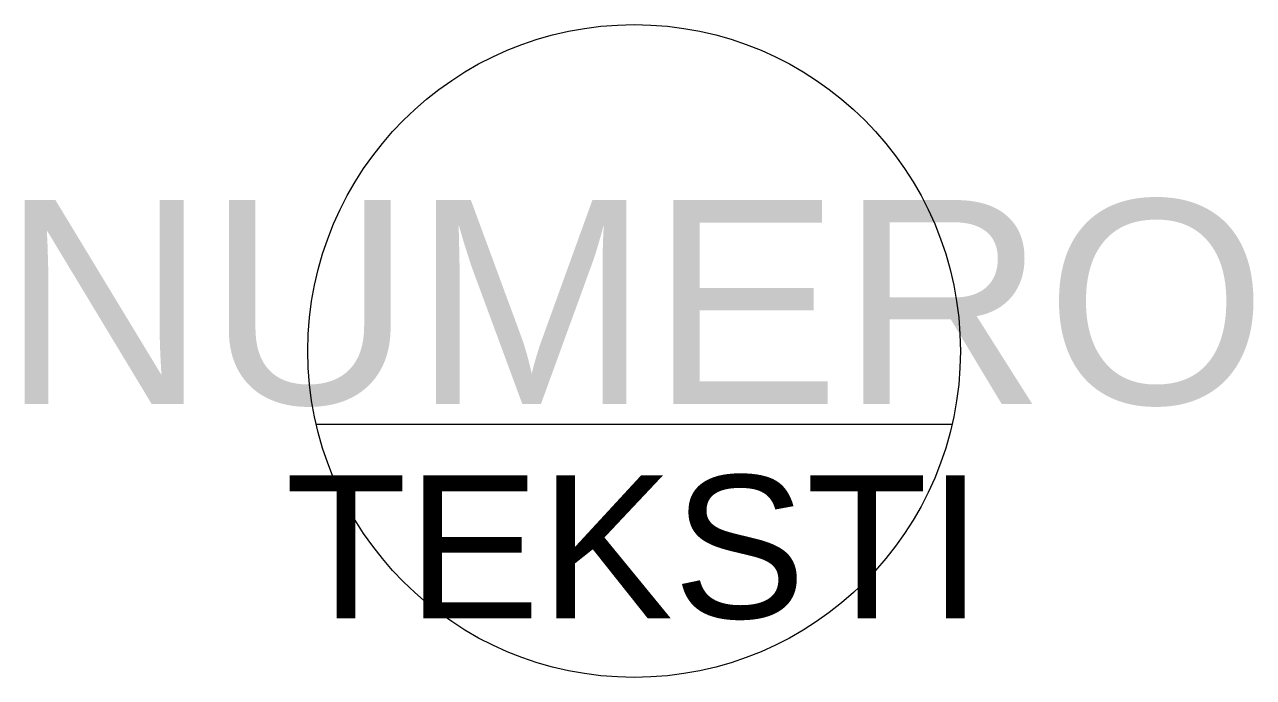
# Model space of a CAD drawing. Header units: millimetres. Extents: x -747 to 759, y -310 to 490.
import ezdxf
from ezdxf.enums import TextEntityAlignment as Align

# ---------------------------------------------------------------- set-up
doc = ezdxf.new("R2010")
doc.units = ezdxf.units.MM
doc.styles.get("Standard").update_dxf_attribs({"font": 'arial.ttf'})

msp = doc.modelspace()

# ---------------------------------------------------------------- linework, layer by layer
at = {"color": 5}
msp.add_line((389.7, 0), (-389.7, 0), dxfattribs=at)
msp.add_circle((0, 90), 400, dxfattribs=at)

# ---------------------------------------------------------------- texts
at = {"color": 3}
for tag, text, height, p in [('NUMERO', '1', 250, (0, 150)), ('TEKSTI', 'JK', 175, (0, -150))]:
    msp.add_attdef(tag, text=text, height=height, dxfattribs=at).set_placement(p, align=Align.MIDDLE_CENTER)

doc.saveas('drawing.dxf')
